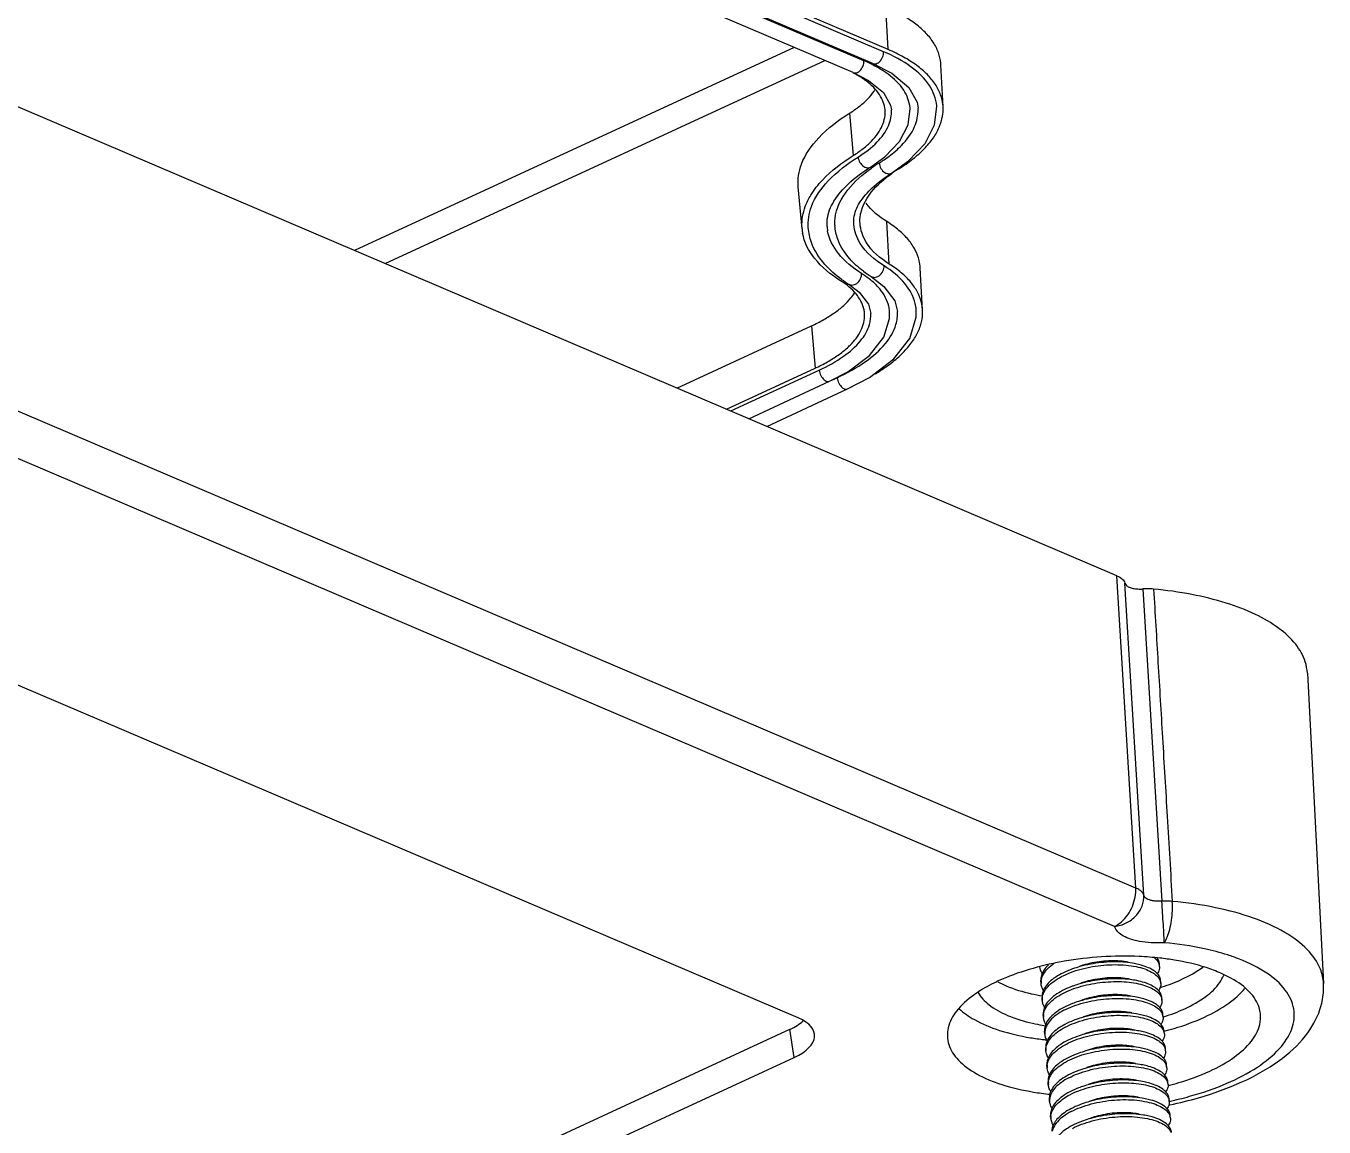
# Model space of a CAD drawing. Header units: millimetres. Extents: x -308 to 1490, y -1725 to -1095.
# Drawn here: x 53.17 to 94.48, y -1588.14 to -1553.08 of the extents above; entities that cross this region are included whole.
import ezdxf

# ---------------------------------------------------------------- set-up
doc = ezdxf.new("R2010")
doc.units = ezdxf.units.MM

# ---------------------------------------------------------------- blocks, each defined once
blk = doc.blocks.new('*u3')
for p, q in [((-2.205, 75.127), (-67.117, 45.124)), ((-2.144, 74.199), (-66.979, 44.231)), ((-79.089, 47.064), (-79.083, 46.975)), ((-75.279, 47.067), (-75.279, 47.063)), ((-75.278, 47.023), (-75.279, 47.067)), ((-75.276, 47.024), (-75.273, 46.978)), ((-79.05, 46.527), (-79.044, 46.437)), ((-75.241, 46.53), (-75.235, 46.441)), ((-79.012, 45.99), (-79.006, 45.9)), ((-75.202, 45.993), (-75.196, 45.903)), ((-78.973, 45.453), (-78.967, 45.363)), ((-75.164, 45.456), (-75.157, 45.366)), ((-67.117, 45.124), (-66.979, 44.231)), ((-78.935, 44.915), (-78.928, 44.826)), ((-75.125, 44.919), (-75.119, 44.829)), ((-78.896, 44.378), (-78.89, 44.289)), ((-75.087, 44.382), (-75.08, 44.292)), ((-78.858, 43.841), (-78.851, 43.752)), ((-75.048, 43.844), (-75.042, 43.755)), ((-67.244, 43.87), (-9.751, 19.335)), ((-78.819, 43.304), (-78.813, 43.214)), ((-75.01, 43.307), (-75.003, 43.218)), ((-83.446, 32.892), (-83.961, 42.769)), ((-78.781, 42.767), (-78.774, 42.677)), ((-74.971, 42.77), (-74.965, 42.68)), ((-78.742, 42.23), (-78.736, 42.14)), ((-77.31, 40.952), (-14.096, 13.975)), ((-78.214, 30.21), (-78.814, 40.151)), ((-78.238, 39.959), (-77.639, 30.021)), ((-77.984, 39.732), (-77.384, 29.788)), ((-77.984, 39.732), (-14.769, 12.755)), ((-77.384, 29.788), (-14.237, 2.84)), ((-66.239, 25.032), (-68.814, 23.842)), ((-65.667, 24.788), (-68.242, 23.598)), ((-65.093, 24.543), (-67.914, 23.239)), ((-64.958, 24.486), (-67.779, 23.182)), ((-68.813, 23.842), (-69.51, 23.472)), ((-68.241, 23.598), (-68.819, 23.293)), ((-68.262, 23.587), (-68.486, 23.483)), ((-63.381, 23.812), (-67.666, 21.832)), ((-67.666, 21.832), (-67.779, 23.182)), ((-71.199, 21.333), (-71.128, 19.988)), ((-70.314, 21.035), (-70.401, 21.376)), ((-69.477, 21.145), (-69.553, 21.435)), ((-69.561, 20.261), (-69.562, 20.261)), ((-68.847, 20.505), (-68.848, 20.505)), ((-70.141, 19.864), (-70.066, 18.514)), ((-54.102, 19.852), (-68.092, 13.386)), ((-67.116, 12.97), (-53.126, 19.436)), ((-67.365, 18.748), (-67.243, 17.407)), ((-70.214, 16.97), (-70.75, 16.582)), ((-70.214, 16.97), (-70.214, 16.97)), ((-69.544, 16.778), (-69.998, 16.451)), ((-69.544, 16.778), (-69.544, 16.778)), ((-68.875, 15.062), (-68.991, 16.411)), ((-71.024, 14.714), (-71.055, 14.897)), ((-70.18, 14.801), (-70.208, 14.957)), ((-71.855, 14.86), (-71.783, 13.516)), ((-68.994, 13.77), (-15.733, -8.959)), ((-69.62, 13.48), (-16.359, -9.249)), ((-69.332, 13.391), (-16.072, -9.338)), ((-70.106, 13.034), (-70.028, 11.682)), ((-70.106, 13.034), (-16.845, -9.695)), ((-69.958, 13.102), (-16.698, -9.627))]:
    blk.add_line(p, q)
for points in [[(-69.51, 23.472), (-70.289, 22.879), (-70.791, 22.231), (-70.997, 21.559), (-70.998, 21.321)], [(-68.819, 23.293), (-69.514, 22.771), (-69.963, 22.196), (-70.149, 21.598), (-70.15, 21.382)], [(-68.848, 20.505), (-69.179, 20.757), (-69.477, 21.145)], [(-69.562, 20.261), (-69.972, 20.575), (-70.314, 21.035)], [(-70.75, 16.582), (-71.279, 16.025), (-71.583, 15.435), (-71.654, 14.85)], [(-69.998, 16.451), (-70.469, 15.959), (-70.742, 15.435), (-70.806, 14.911)], [(-69.62, 13.48), (-70.218, 13.79), (-70.761, 14.243), (-71.024, 14.714)], [(-68.994, 13.77), (-69.484, 14.022), (-69.954, 14.407), (-70.18, 14.801)]]:
    blk.add_lwpolyline(points)
for centre, radius, start, end in [((-78.773, 47.087), 0.317, 184.2006, 199.4995), ((-75.733, 47.036), 0.455, 352.9623, 358.4739), ((-76.351, 33.611), 13.304, 101.6932, 101.8107), ((-75.709, 46.498), 0.469, 349.951, 353.0064), ((-75.706, 46.498), 0.466, 352.9895, 3.9704), ((-78.692, 46.015), 0.321, 184.4271, 200.3071), ((-78.692, 46.014), 0.32, 200.292, 201.525), ((-75.65, 45.959), 0.448, 353.2138, 354.5859), ((-75.657, 45.96), 0.455, 354.6258, 4.1911), ((-78.655, 45.477), 0.319, 184.2807, 200.299), ((-75.614, 45.422), 0.452, 355.7923, 4.25), ((-78.659, 45.475), 0.314, 200.322, 200.5776), ((-75.611, 45.423), 0.448, 353.1614, 355.7492), ((-78.619, 44.939), 0.317, 184.2024, 199.4992), ((-75.582, 44.886), 0.458, 353.6918, 4.1311), ((-75.575, 44.885), 0.45, 353.2282, 353.6591), ((-78.578, 44.402), 0.319, 184.3124, 200.3564), ((-76.114, 35.429), 9.19, 83.4664, 83.9125), ((-75.534, 44.348), 0.448, 353.213, 354.5614), ((-75.541, 44.348), 0.455, 354.601, 4.1563), ((-76.852, 37.463), 6.683, 107.4507, 107.6634), ((-78.537, 43.866), 0.321, 184.4284, 200.3073), ((-76.139, 37.56), 6.637, 80.1992, 81.0466), ((-75.503, 43.811), 0.455, 354.6464, 4.1925), ((-78.538, 43.865), 0.32, 200.2914, 201.5453), ((-75.495, 43.811), 0.448, 353.213, 354.6064), ((-75.456, 43.274), 0.448, 353.1603, 355.77), ((-75.46, 43.274), 0.452, 355.8132, 4.2504), ((-76.796, 36.614), 6.587, 107.4066, 107.9138), ((-78.427, 42.806), 0.358, 200.5797, 209.0145), ((-75.418, 42.737), 0.448, 353.1427, 356.1156), ((-75.421, 42.737), 0.45, 356.1595, 4.2382), ((-78.424, 42.254), 0.319, 184.3154, 200.3816), ((-69.887, 21.403), 1.314, 182.5662, 183.0683), ((-69.884, 21.403), 1.317, 183.0687, 184.8275), ((-71.583, 17.051), 3.794, 53.3666, 57.7926), ((-71.161, 16.835), 4.338, 54.2067, 57.7685), ((-69.463, 18.582), 1.304, 3.6722, 9.8268), ((-68.806, 18.631), 1.445, 4.6574, 9.838), ((-68.873, 18.625), 1.513, 2.1407, 4.677), ((-73.159, 21.163), 5.113, 302.0134, 305.0316), ((-72.917, 21.604), 5.845, 302.0203, 304.8806), ((-70.56, 14.928), 1.296, 181.8275, 183.0087), ((-69.965, 14.969), 1.093, 180.7795, 183.8002), ((-70.58, 14.927), 1.277, 183.0033, 186.3029), ((-67.514, 17.666), 4.646, 243.3272, 246.955)]:
    blk.add_arc(centre, radius, start, end)
for centre, start_param, end_param in [((-65.765, 44.55), 2.281215, 3.849272), ((-65.626, 43.658), 8.564401, 8.913849)]:
    blk.add_ellipse(centre, major_axis=(2, 0.143), ratio=0.439661, start_param=start_param, end_param=end_param)
for points, start_tangent, end_tangent in [([(-75.961, 47.297), (-75.727, 47.441), (-75.544, 47.599), (-75.419, 47.766), (-75.356, 47.938), (-75.35, 48.052)], (0.885182, 0.465245), (-0.069751, 0.997564)), ([(-79.121, 47.512), (-79.114, 47.466), (-79.051, 47.333), (-78.925, 47.212), (-78.742, 47.106), (-78.507, 47.022), (-78.325, 46.978)], (0.067611, -0.997712), (0.980526, -0.196388)), ([(-75.967, 47.386), (-76.262, 47.255), (-76.596, 47.147), (-76.952, 47.069), (-77.315, 47.023), (-77.68, 47.007), (-78.035, 47.024), (-78.357, 47.073), (-78.63, 47.148), (-78.852, 47.249), (-79.015, 47.373), (-79.108, 47.513)], (-0.885182, -0.465245), (-0.352255, 0.935904)), ([(-79.089, 47.064), (-79.087, 47.128), (-79.031, 47.275), (-79.016, 47.298)], (-0.073326, 0.997308), (0.571214, 0.820801)), ([(-78.325, 46.978), (-78.228, 46.96), (-77.916, 46.925), (-77.581, 46.918), (-77.233, 46.94), (-76.886, 46.991), (-76.551, 47.068), (-76.322, 47.14)], (0.980526, -0.196388), (0.94239, 0.334516)), ([(-76.322, 47.14), (-76.239, 47.171), (-75.961, 47.297)], (0.94239, 0.334516), (0.885182, 0.465245)), ([(-75.929, 46.849), (-75.683, 47.002), (-75.492, 47.173), (-75.368, 47.355), (-75.327, 47.476)], (0.885182, 0.465245), (0.207204, 0.978298)), ([(-75.922, 46.76), (-75.713, 46.886), (-75.544, 47.023), (-75.418, 47.169), (-75.34, 47.319), (-75.311, 47.471)], (0.885182, 0.465245), (0.026036, 0.999661)), ([(-75.28, 47.067), (-75.309, 47.201), (-75.352, 47.286)], (-0.073681, 0.997282), (-0.518798, 0.854897)), ([(-79.082, 46.975), (-79.076, 46.928), (-79.012, 46.796), (-78.886, 46.674), (-78.703, 46.569), (-78.468, 46.484), (-78.287, 46.441)], (0.067611, -0.997712), (0.980526, -0.196388)), ([(-75.929, 46.849), (-76.226, 46.716), (-76.567, 46.607), (-76.933, 46.529), (-77.303, 46.483), (-77.666, 46.47), (-78.02, 46.489), (-78.341, 46.54), (-78.612, 46.619), (-78.827, 46.721), (-78.983, 46.843), (-79.071, 46.982)], (-0.885182, -0.465245), (-0.334577, 0.942368)), ([(-79.05, 46.527), (-79.043, 46.62), (-78.977, 46.762)], (-0.067611, 0.997712), (0.573254, 0.819378)), ([(-78.095, 46.931), (-77.963, 46.909), (-77.686, 46.887), (-77.388, 46.892), (-77.083, 46.926), (-76.784, 46.988), (-76.543, 47.062)], (0.980025, -0.198876), (0.941617, 0.336685)), ([(-76.284, 46.603), (-76.2, 46.634), (-75.922, 46.76)], (0.94239, 0.334516), (0.885182, 0.465245)), ([(-75.282, 46.98), (-75.307, 46.874), (-75.385, 46.723), (-75.512, 46.576), (-75.683, 46.437), (-75.89, 46.312)], (-0.121948, -0.992536), (-0.885182, -0.465245)), ([(-75.884, 46.222), (-75.65, 46.366), (-75.467, 46.525), (-75.342, 46.692), (-75.279, 46.864), (-75.273, 46.978)], (0.885182, 0.465245), (-0.069751, 0.997564)), ([(-75.241, 46.53), (-75.249, 46.587), (-75.314, 46.751), (-75.318, 46.757)], (-0.069751, 0.997564), (-0.529585, 0.848257)), ([(-79.074, 46.634), (-79.983, 46.409), (-81.363, 45.906), (-82.54, 45.234), (-83.387, 44.437), (-83.846, 43.6), (-83.961, 42.769)], (-0.978829, -0.204679), (0.052131, -0.99864)), ([(-79.05, 46.525), (-79.697, 46.364), (-80.885, 45.948), (-81.854, 45.432), (-82.556, 44.843), (-82.949, 44.216), (-83.013, 43.583), (-82.743, 42.98), (-82.155, 42.441), (-81.282, 41.995), (-80.912, 41.863)], (-0.976774, -0.214274), (0.951939, -0.306287)), ([(-79.032, 46.444), (-79.043, 46.481), (-79.05, 46.527)], (-0.344209, 0.938893), (-0.067611, 0.997712)), ([(-79.044, 46.437), (-79.037, 46.391), (-78.974, 46.259), (-78.848, 46.137), (-78.664, 46.032), (-78.43, 45.947), (-78.248, 45.904)], (0.067611, -0.997712), (0.980526, -0.196388)), ([(-75.89, 46.312), (-76.168, 46.187), (-76.48, 46.083), (-76.815, 46.006), (-77.163, 45.955), (-77.51, 45.934), (-77.845, 45.941), (-78.158, 45.975), (-78.436, 46.037), (-78.671, 46.122), (-78.854, 46.227), (-78.98, 46.348), (-79.032, 46.444)], (-0.885182, -0.465245), (-0.344209, 0.938893)), ([(-78.287, 46.441), (-78.19, 46.423), (-77.878, 46.388), (-77.542, 46.381), (-77.195, 46.403), (-76.847, 46.453), (-76.512, 46.531), (-76.284, 46.603)], (0.980526, -0.196388), (0.94239, 0.334516)), ([(-78.056, 46.394), (-77.932, 46.373), (-77.656, 46.35), (-77.359, 46.354), (-77.054, 46.388), (-76.754, 46.449), (-76.504, 46.525)], (0.980034, -0.19883), (0.941622, 0.336671)), ([(-75.852, 45.775), (-75.617, 45.919), (-75.435, 46.077), (-75.31, 46.245), (-75.247, 46.416)], (0.885182, 0.465245), (0.174509, 0.984655)), ([(-75.845, 45.685), (-75.611, 45.829), (-75.428, 45.987), (-75.303, 46.155), (-75.241, 46.327), (-75.235, 46.441)], (0.885182, 0.465245), (-0.069751, 0.997564)), ([(-71.99, 44.447), (-72.034, 44.713), (-72.338, 45.208), (-72.916, 45.644), (-73.723, 45.988), (-74.727, 46.227), (-75.249, 46.298)], (-0.032577, 0.999469), (-0.99448, 0.104925)), ([(-79.02, 46.022), (-79.359, 45.928), (-80.337, 45.562)], (-0.968495, -0.249032), (-0.907726, -0.419563)), ([(-79.012, 45.99), (-79.011, 46.041), (-78.96, 46.191), (-78.939, 46.224)], (-0.076055, 0.997104), (0.570671, 0.821179)), ([(-79.005, 45.9), (-78.999, 45.854), (-78.935, 45.721), (-78.809, 45.6), (-78.626, 45.495), (-78.391, 45.41), (-78.21, 45.366)], (0.067611, -0.997712), (0.980526, -0.196388)), ([(-75.852, 45.775), (-76.146, 45.643), (-76.477, 45.537), (-76.834, 45.458), (-77.203, 45.411), (-77.568, 45.395), (-77.918, 45.412), (-78.235, 45.46), (-78.51, 45.535), (-78.733, 45.636), (-78.897, 45.759), (-78.99, 45.897)], (-0.885182, -0.465245), (-0.366915, 0.930254)), ([(-78.248, 45.904), (-78.151, 45.886), (-77.839, 45.851), (-77.503, 45.844), (-77.156, 45.866), (-76.809, 45.916), (-76.474, 45.994), (-76.245, 46.066)], (0.980526, -0.196388), (0.94239, 0.334516)), ([(-78.018, 45.857), (-77.902, 45.837), (-77.626, 45.813), (-77.329, 45.817), (-77.024, 45.849), (-76.725, 45.909), (-76.465, 45.988)], (0.980044, -0.198779), (0.941633, 0.336642)), ([(-76.245, 46.066), (-76.162, 46.097), (-75.884, 46.222)], (0.94239, 0.334516), (0.885182, 0.465245)), ([(-75.205, 45.906), (-75.257, 45.735), (-75.38, 45.557), (-75.568, 45.39), (-75.813, 45.238)], (-0.118128, -0.992998), (-0.885182, -0.465245)), ([(-75.807, 45.148), (-75.573, 45.292), (-75.39, 45.45), (-75.265, 45.618), (-75.202, 45.79), (-75.196, 45.903)], (0.885182, 0.465245), (-0.069751, 0.997564)), ([(-75.277, 46.215), (-75.222, 46.096), (-75.203, 45.993)], (0.523452, -0.852055), (0.072555, -0.997364)), ([(-80.337, 45.562), (-81.12, 45.114), (-81.663, 44.607), (-81.932, 44.074), (-81.952, 43.732)], (-0.907726, -0.419563), (0.104801, -0.994493)), ([(-78.973, 45.453), (-78.972, 45.511), (-78.919, 45.658), (-78.9, 45.687)], (-0.074154, 0.997247), (0.570945, 0.820988)), ([(-78.21, 45.366), (-78.113, 45.349), (-77.8, 45.314), (-77.465, 45.307), (-77.118, 45.329), (-76.77, 45.379), (-76.435, 45.457), (-76.207, 45.529)], (0.980526, -0.196388), (0.94239, 0.334516)), ([(-77.979, 45.32), (-77.871, 45.301), (-77.596, 45.276), (-77.3, 45.279), (-76.995, 45.31), (-76.695, 45.37), (-76.427, 45.451)], (0.980055, -0.198725), (0.941643, 0.336613)), ([(-76.207, 45.529), (-76.123, 45.56), (-75.845, 45.685)], (0.94239, 0.334516), (0.885182, 0.465245)), ([(-75.238, 45.678), (-75.186, 45.568), (-75.164, 45.456)], (0.523222, -0.852197), (0.073573, -0.99729)), ([(-78.967, 45.363), (-78.96, 45.317), (-78.896, 45.184), (-78.771, 45.063), (-78.587, 44.958), (-78.353, 44.873), (-78.171, 44.829)], (0.067611, -0.997712), (0.980526, -0.196388)), ([(-75.813, 45.238), (-76.107, 45.106), (-76.442, 44.998), (-76.798, 44.921), (-77.161, 44.874), (-77.527, 44.858), (-77.881, 44.875), (-78.203, 44.924), (-78.476, 45), (-78.698, 45.101), (-78.861, 45.225), (-78.954, 45.365)], (-0.885182, -0.465245), (-0.351475, 0.936197)), ([(-78.935, 44.916), (-78.933, 44.979), (-78.877, 45.126), (-78.861, 45.15)], (-0.073353, 0.997306), (0.571211, 0.820804)), ([(-76.168, 44.992), (-76.085, 45.023), (-75.807, 45.148)], (0.94239, 0.334516), (0.885182, 0.465245)), ([(-75.166, 45.369), (-75.214, 45.206), (-75.338, 45.024), (-75.529, 44.853), (-75.775, 44.7)], (-0.118942, -0.992901), (-0.885182, -0.465245)), ([(-75.768, 44.611), (-75.541, 44.75), (-75.362, 44.902), (-75.237, 45.063), (-75.169, 45.229), (-75.157, 45.366)], (0.885182, 0.465245), (-0.069665, 0.99757)), ([(-75.2, 45.142), (-75.141, 45.009), (-75.126, 44.919)], (0.525193, -0.850983), (0.071653, -0.99743)), ([(-78.928, 44.826), (-78.921, 44.78), (-78.858, 44.647), (-78.732, 44.526), (-78.549, 44.421), (-78.314, 44.336), (-78.133, 44.292)], (0.067611, -0.997712), (0.980526, -0.196388)), ([(-75.775, 44.7), (-76.072, 44.568), (-76.413, 44.459), (-76.779, 44.38), (-77.149, 44.334), (-77.512, 44.321), (-77.866, 44.34), (-78.187, 44.392), (-78.458, 44.47), (-78.673, 44.572), (-78.829, 44.695), (-78.917, 44.833)], (-0.885182, -0.465245), (-0.334567, 0.942372)), ([(-78.171, 44.829), (-78.074, 44.812), (-77.762, 44.777), (-77.426, 44.77), (-77.079, 44.791), (-76.732, 44.842), (-76.397, 44.92), (-76.168, 44.992)], (0.980526, -0.196388), (0.94239, 0.334516)), ([(-77.941, 44.783), (-77.84, 44.765), (-77.566, 44.739), (-77.27, 44.741), (-76.966, 44.772), (-76.665, 44.831), (-76.388, 44.913)], (0.980067, -0.198669), (0.941655, 0.336579)), ([(-75.127, 44.832), (-75.181, 44.657), (-75.306, 44.48), (-75.495, 44.313), (-75.736, 44.163)], (-0.117911, -0.993024), (-0.885182, -0.465245)), ([(-75.73, 44.074), (-75.495, 44.218), (-75.313, 44.376), (-75.188, 44.543), (-75.125, 44.715), (-75.119, 44.829)], (0.885182, 0.465245), (-0.069751, 0.997564)), ([(-78.877, 44.294), (-79.205, 44.203), (-80.17, 43.842)], (-0.968316, -0.249729), (-0.907726, -0.419563)), ([(-78.896, 44.378), (-78.895, 44.437), (-78.84, 44.586), (-78.823, 44.612)], (-0.074833, 0.997196), (0.570918, 0.821007)), ([(-78.89, 44.289), (-78.883, 44.243), (-78.819, 44.11), (-78.694, 43.989), (-78.51, 43.883), (-78.275, 43.799), (-78.094, 43.755)], (0.067611, -0.997712), (0.980526, -0.196388)), ([(-75.736, 44.163), (-76.031, 44.031), (-76.37, 43.923), (-76.735, 43.844), (-77.106, 43.798), (-77.47, 43.784), (-77.817, 43.802), (-78.137, 43.852), (-78.411, 43.93), (-78.63, 44.032), (-78.788, 44.154), (-78.877, 44.291)], (-0.885182, -0.465245), (-0.348354, 0.937363)), ([(-78.133, 44.292), (-78.036, 44.274), (-77.723, 44.239), (-77.388, 44.232), (-77.041, 44.254), (-76.693, 44.305), (-76.358, 44.382), (-76.13, 44.455)], (0.980526, -0.196388), (0.94239, 0.334516)), ([(-77.902, 44.246), (-77.809, 44.229), (-77.536, 44.202), (-77.241, 44.204), (-76.936, 44.233), (-76.635, 44.291), (-76.35, 44.376)], (0.980078, -0.198612), (0.941669, 0.33654)), ([(-76.13, 44.455), (-76.046, 44.486), (-75.768, 44.611)], (0.94239, 0.334516), (0.885182, 0.465245)), ([(-75.698, 43.626), (-75.452, 43.778), (-75.262, 43.948), (-75.14, 44.126), (-75.089, 44.295)], (0.885182, 0.465245), (0.118143, 0.992997)), ([(-75.691, 43.537), (-75.457, 43.681), (-75.274, 43.839), (-75.149, 44.006), (-75.087, 44.178), (-75.081, 44.292)], (0.885182, 0.465245), (-0.069751, 0.997564)), ([(-75.087, 44.381), (-75.106, 44.485), (-75.161, 44.603)], (-0.071956, 0.997408), (-0.52315, 0.852241)), ([(-72.362, 43.576), (-72.848, 43.923), (-73.644, 44.263), (-74.634, 44.498), (-75.068, 44.559)], (-0.7306, 0.682806), (-0.993504, 0.113794)), ([(-73.041, 42.997), (-72.827, 43.14), (-72.284, 43.648), (-72.015, 44.18), (-71.99, 44.447)], (0.847404, 0.530948), (-0.032577, 0.999469)), ([(-80.17, 43.842), (-80.943, 43.4), (-81.454, 42.93)], (-0.907726, -0.419563), (-0.629877, -0.776695)), ([(-78.88, 43.831), (-79.544, 43.575)], (-0.952854, -0.303428), (-0.907726, -0.419563)), ([(-78.858, 43.841), (-78.857, 43.892), (-78.806, 44.042), (-78.785, 44.075)], (-0.076065, 0.997103), (0.57067, 0.821179)), ([(-78.094, 43.755), (-77.997, 43.737), (-77.685, 43.702), (-77.349, 43.695), (-77.002, 43.717), (-76.655, 43.767), (-76.32, 43.845), (-76.091, 43.917)], (0.980526, -0.196388), (0.94239, 0.334516)), ([(-77.863, 43.708), (-77.778, 43.693), (-77.506, 43.666), (-77.212, 43.666), (-76.907, 43.695), (-76.606, 43.752), (-76.321, 43.835), (-76.311, 43.839)], (0.98009, -0.198556), (0.941682, 0.336505)), ([(-76.091, 43.917), (-76.008, 43.948), (-75.73, 44.074)], (0.94239, 0.334516), (0.885182, 0.465245)), ([(-75.123, 44.066), (-75.068, 43.948), (-75.048, 43.844)], (0.523447, -0.852058), (0.072579, -0.997363)), ([(-72.968, 43.06), (-73.308, 43.444), (-73.905, 43.788), (-74.702, 44.039), (-75.01, 44.1)], (-0.476096, 0.879393), (-0.9854, 0.170258)), ([(-81.952, 43.732), (-81.913, 43.541), (-81.609, 43.046), (-81.031, 42.61), (-80.696, 42.444)], (0.104801, -0.994493), (0.915458, -0.402413)), ([(-79.544, 43.575), (-80.215, 43.183), (-80.657, 42.74), (-80.784, 42.503)], (-0.907726, -0.419563), (-0.363213, -0.931706)), ([(-78.851, 43.752), (-78.844, 43.705), (-78.781, 43.573), (-78.655, 43.451), (-78.472, 43.346), (-78.237, 43.261), (-78.056, 43.218)], (0.067611, -0.997712), (0.980526, -0.196388)), ([(-75.698, 43.626), (-75.992, 43.494), (-76.323, 43.388), (-76.68, 43.31), (-77.048, 43.262), (-77.413, 43.247), (-77.764, 43.264), (-78.08, 43.311), (-78.355, 43.387), (-78.579, 43.487), (-78.743, 43.61), (-78.836, 43.748)], (-0.885182, -0.465245), (-0.367245, 0.930124)), ([(-78.819, 43.304), (-78.812, 43.397), (-78.746, 43.539)], (-0.067611, 0.997712), (0.573254, 0.819378)), ([(-78.056, 43.218), (-77.959, 43.2), (-77.646, 43.165), (-77.311, 43.158), (-76.964, 43.18), (-76.616, 43.23), (-76.281, 43.308), (-76.053, 43.38)], (0.980526, -0.196388), (0.94239, 0.334516)), ([(-76.053, 43.38), (-75.969, 43.411), (-75.691, 43.537)], (0.94239, 0.334516), (0.885182, 0.465245)), ([(-75.05, 43.758), (-75.103, 43.587), (-75.226, 43.409), (-75.414, 43.241), (-75.659, 43.089)], (-0.11814, -0.992997), (-0.885182, -0.465245)), ([(-75.653, 42.999), (-75.418, 43.143), (-75.236, 43.302), (-75.111, 43.469), (-75.048, 43.641), (-75.042, 43.755)], (0.885182, 0.465245), (-0.069751, 0.997564)), ([(-75.084, 43.529), (-75.032, 43.419), (-75.01, 43.307)], (0.523211, -0.852203), (0.07358, -0.997289)), ([(-78.801, 43.221), (-78.812, 43.258), (-78.819, 43.304)], (-0.344209, 0.938893), (-0.067611, 0.997712)), ([(-78.813, 43.214), (-78.812, 43.206), (-78.771, 43.079), (-78.673, 42.96), (-78.522, 42.854)], (0.069693, -0.997568), (0.873033, -0.48766)), ([(-75.659, 43.089), (-75.937, 42.964), (-76.249, 42.86), (-76.584, 42.783), (-76.931, 42.732), (-77.279, 42.711), (-77.614, 42.717), (-77.927, 42.752), (-78.205, 42.814), (-78.44, 42.899), (-78.623, 43.004), (-78.749, 43.125), (-78.801, 43.221)], (-0.885182, -0.465245), (-0.344209, 0.938893)), ([(-78.781, 42.767), (-78.763, 42.893), (-78.708, 43.001)], (-0.070338, 0.997523), (0.573187, 0.819425)), ([(-77.825, 43.171), (-77.748, 43.157), (-77.476, 43.129), (-77.182, 43.128), (-76.877, 43.156), (-76.576, 43.213), (-76.291, 43.295), (-76.273, 43.302)], (0.9801, -0.198502), (0.941691, 0.33648)), ([(-76.014, 42.843), (-75.914, 42.88), (-75.653, 42.999)], (0.9424, 0.334489), (0.885182, 0.465245)), ([(-75.012, 43.221), (-75.06, 43.058), (-75.184, 42.876), (-75.375, 42.704), (-75.621, 42.552)], (-0.118958, -0.992899), (-0.885182, -0.465245)), ([(-75.614, 42.462), (-75.38, 42.606), (-75.197, 42.764), (-75.072, 42.932), (-75.01, 43.104), (-75.003, 43.218)], (0.885182, 0.465245), (-0.069751, 0.997564)), ([(-75.045, 42.992), (-74.995, 42.885), (-74.971, 42.77)], (0.522749, -0.852487), (0.073382, -0.997304)), ([(-73.865, 42.848), (-74.655, 43.097), (-75.011, 43.166)], (-0.919942, 0.392056), (-0.986717, 0.162449)), ([(-73.61, 42.692), (-73.041, 42.997)], (0.907726, 0.419563), (0.847404, 0.530948)), ([(-83.96, 42.769), (-83.861, 42.316), (-83.444, 41.694), (-82.724, 41.144), (-81.736, 40.692), (-80.525, 40.358), (-79.146, 40.157)], (0.057111, -0.998368), (0.995956, -0.089845)), ([(-79.453, 42.637), (-80.118, 42.249), (-80.126, 42.243)], (-0.907726, -0.419563), (-0.799205, -0.601058)), ([(-78.822, 42.882), (-79.453, 42.637)], (-0.951514, -0.307604), (-0.907726, -0.419563)), ([(-78.762, 42.681), (-78.78, 42.762), (-78.781, 42.767)], (-0.350445, 0.936583), (-0.070338, 0.997523)), ([(-78.774, 42.677), (-78.767, 42.631), (-78.704, 42.498), (-78.578, 42.377), (-78.526, 42.342)], (0.067611, -0.997712), (0.847096, -0.53144)), ([(-78.489, 42.406), (-78.641, 42.512), (-78.74, 42.633)], (-0.873033, 0.48766), (-0.484194, 0.874961)), ([(-78.522, 42.854), (-78.322, 42.764), (-78.08, 42.694), (-78.017, 42.681)], (0.873033, -0.48766), (0.980478, -0.19663)), ([(-75.621, 42.552), (-75.912, 42.421), (-76.247, 42.313), (-76.606, 42.235), (-76.969, 42.188), (-77.327, 42.172), (-77.676, 42.188), (-77.996, 42.235), (-78.269, 42.309), (-78.489, 42.406)], (-0.885182, -0.465245), (-0.873033, 0.48766)), ([(-78.017, 42.681), (-77.802, 42.646), (-77.498, 42.622), (-77.177, 42.624), (-76.847, 42.652), (-76.521, 42.704), (-76.206, 42.781), (-76.014, 42.843)], (0.980478, -0.19663), (0.9424, 0.334489)), ([(-77.786, 42.634), (-77.717, 42.621), (-77.446, 42.592), (-77.153, 42.591), (-76.848, 42.618), (-76.546, 42.673), (-76.261, 42.755), (-76.234, 42.765)], (0.980104, -0.198487), (0.941697, 0.336462)), ([(-75.613, 42.082), (-74.588, 42.327), (-73.61, 42.692)], (0.983634, 0.180177), (0.907726, 0.419563)), ([(-74.973, 42.683), (-75.02, 42.524), (-75.143, 42.341), (-75.334, 42.168), (-75.374, 42.14)], (-0.119223, -0.992867), (-0.821042, -0.570868)), ([(-75.209, 42.177), (-75.159, 42.227), (-75.034, 42.395), (-74.971, 42.567), (-74.965, 42.68)], (0.731097, 0.682274), (-0.069751, 0.997564)), ([(-73.595, 42.719), (-73.865, 42.848)], (-0.877847, 0.478941), (-0.919942, 0.392056)), ([(-80.696, 42.444), (-80.224, 42.266), (-79.22, 42.027), (-78.754, 41.963)], (0.915458, -0.402413), (0.993826, -0.110951)), ([(-78.742, 42.23), (-78.741, 42.288), (-78.686, 42.437), (-78.669, 42.464)], (-0.074872, 0.997193), (0.570911, 0.821012)), ([(-78.736, 42.14), (-78.729, 42.094), (-78.671, 41.97)], (0.067611, -0.997712), (0.576599, -0.817027)), ([(-78.58, 41.956), (-78.633, 42.005), (-78.723, 42.143)], (-0.769693, 0.638415), (-0.348757, 0.937213)), ([(-78.526, 42.342), (-78.395, 42.272), (-78.16, 42.187), (-77.978, 42.143)], (0.847096, -0.53144), (0.980526, -0.196388)), ([(-77.978, 42.143), (-77.882, 42.126), (-77.569, 42.091), (-77.234, 42.084), (-76.886, 42.106), (-76.539, 42.156), (-76.204, 42.234), (-75.976, 42.306)], (0.980526, -0.196388), (0.94239, 0.334516)), ([(-77.748, 42.097), (-77.686, 42.085), (-77.416, 42.055), (-77.123, 42.053), (-76.819, 42.08), (-76.517, 42.134), (-76.23, 42.215), (-76.196, 42.227)], (0.98012, -0.198408), (0.941701, 0.336451)), ([(-75.976, 42.306), (-75.892, 42.337), (-75.614, 42.462)], (0.94239, 0.334516), (0.885182, 0.465245)), ([(-75.007, 42.455), (-74.952, 42.336), (-74.934, 42.246)], (0.523163, -0.852233), (0.100391, -0.994948)), ([(-80.912, 41.863), (-80.169, 41.666), (-78.893, 41.474)], (0.951939, -0.306287), (0.995956, -0.089845)), ([(-78.754, 41.963), (-78.095, 41.912), (-76.895, 41.925), (-75.707, 42.065), (-75.613, 42.082)], (0.993826, -0.110951), (0.983634, 0.180177)), ([(-78.893, 41.474), (-78.986, 41.298), (-79.065, 41.052), (-79.121, 40.761), (-79.149, 40.453), (-79.146, 40.157)], (-0.58611, -0.810231), (0.064864, -0.997894)), ([(-78.893, 41.474), (-78.471, 41.476), (-78.104, 41.433), (-77.819, 41.36), (-77.592, 41.262), (-77.414, 41.127), (-77.31, 40.952)], (0.997909, 0.06463), (0.255574, -0.966789)), ([(-78.893, 41.474), (-78.882, 41.24), (-78.863, 40.907), (-78.839, 40.525), (-78.814, 40.151)], (0.054575, -0.99851), (0.074695, -0.997206)), ([(-77.31, 40.952), (-77.682, 40.844), (-77.989, 40.617), (-78.184, 40.307), (-78.238, 39.959)], (-0.994856, -0.101295), (0.058174, -0.998306)), ([(-77.31, 40.952), (-77.532, 40.805), (-77.727, 40.586), (-77.876, 40.317), (-77.964, 40.022), (-77.984, 39.732)], (-0.907726, -0.419563), (0.056888, -0.998381)), ([(-79.146, 40.157), (-79.037, 40.15), (-78.926, 40.148), (-78.814, 40.151)], (0.995566, -0.094069), (0.998458, 0.055506)), ([(-78.553, 30.214), (-78.692, 32.549), (-78.835, 34.945), (-78.985, 37.456), (-79.146, 40.157)], (-0.059593, 0.998223), (-0.059415, 0.998233)), ([(-78.814, 40.151), (-78.658, 40.154), (-78.521, 40.139), (-78.419, 40.113), (-78.341, 40.078), (-78.277, 40.028), (-78.238, 39.959)], (0.996724, 0.080875), (0.247034, -0.969007)), ([(-78.238, 39.959), (-78.193, 39.874), (-78.107, 39.797), (-77.984, 39.732)], (0.261589, -0.965179), (0.921712, -0.387875)), ([(-83.445, 32.892), (-83.378, 32.527), (-83.075, 31.972), (-82.541, 31.464), (-81.793, 31.021), (-80.857, 30.657), (-79.764, 30.385), (-78.553, 30.214)], (0.05406, -0.998538), (0.995603, -0.093672)), ([(-78.553, 30.214), (-78.386, 30.206), (-78.214, 30.21)], (0.995603, -0.093672), (0.997925, 0.064392)), ([(-77.639, 30.021), (-77.682, 30.091), (-77.77, 30.149), (-77.899, 30.19), (-78.052, 30.21), (-78.214, 30.21)], (-0.256246, 0.966611), (-0.997925, -0.064392)), ([(-77.384, 29.788), (-77.556, 29.893), (-77.639, 30.021)], (-0.919751, 0.392503), (-0.256246, 0.966611)), ([(-68.745, 23.851), (-68.769, 23.852), (-68.812, 23.839)], (-0.989954, 0.141392), (-0.897973, -0.440051)), ([(-68.486, 23.483), (-68.536, 23.658), (-68.644, 23.798), (-68.745, 23.851)], (-0.071538, 0.997438), (-0.989954, 0.141392)), ([(-67.914, 23.239), (-67.964, 23.414), (-68.072, 23.554), (-68.197, 23.607), (-68.24, 23.595)], (-0.071538, 0.997438), (-0.898183, -0.439621)), ([(-69.704, 23.355), (-70.044, 23.133), (-70.444, 22.814), (-70.764, 22.48), (-70.999, 22.137), (-71.145, 21.789), (-71.201, 21.44), (-71.2, 21.344)], (-0.856601, -0.51598), (0.044774, -0.998997)), ([(-68.486, 23.483), (-69.384, 22.972), (-70.018, 22.397), (-70.353, 21.788), (-70.399, 21.376)], (-0.907726, -0.419563), (0.056133, -0.998423)), ([(-67.914, 23.239), (-68.683, 22.802), (-69.225, 22.309), (-69.512, 21.788), (-69.551, 21.436)], (-0.907726, -0.419563), (0.056233, -0.998418)), ([(-67.779, 23.182), (-68.172, 22.98), (-68.517, 22.762), (-68.807, 22.53), (-69.038, 22.289), (-69.208, 22.041), (-69.314, 21.788), (-69.355, 21.536), (-69.351, 21.423)], (-0.907726, -0.419563), (0.090207, -0.995923)), ([(-67.666, 21.832), (-68.057, 21.631), (-68.4, 21.414), (-68.689, 21.184), (-68.919, 20.944), (-69.041, 20.775)], (-0.907726, -0.419563), (-0.53582, -0.844332)), ([(-71.196, 21.292), (-71.165, 21.097), (-71.039, 20.763), (-70.824, 20.443), (-70.523, 20.142), (-70.141, 19.864)], (0.084148, -0.996453), (0.845425, -0.534094)), ([(-70.997, 21.321), (-70.967, 21.118), (-70.636, 20.484), (-69.973, 19.921)], (0.066633, -0.997778), (0.845425, -0.534094)), ([(-70.149, 21.382), (-70.123, 21.206), (-69.836, 20.655), (-69.499, 20.332)], (0.066651, -0.997776), (0.789973, -0.613142)), ([(-69.351, 21.423), (-69.329, 21.288), (-69.238, 21.046), (-69.082, 20.815)], (0.090207, -0.995923), (0.638979, -0.769224)), ([(-69.082, 20.815), (-68.864, 20.596), (-68.808, 20.55)], (0.638979, -0.769224), (0.783434, -0.621475)), ([(-69.562, 20.261), (-69.662, 20.289), (-69.817, 20.236), (-69.936, 20.095), (-69.973, 19.921)], (-0.856949, 0.515401), (0.071538, -0.997438)), ([(-69.499, 20.332), (-69.259, 20.165)], (0.789973, -0.613142), (0.845425, -0.534094)), ([(-68.848, 20.505), (-68.948, 20.533), (-69.104, 20.48), (-69.222, 20.339), (-69.259, 20.165)], (-0.857498, 0.514488), (0.071538, -0.997438)), ([(-68.808, 20.55), (-68.587, 20.395)], (0.783434, -0.621475), (0.845425, -0.534094)), ([(-68.624, 20.354), (-68.089, 19.876), (-67.663, 19.176), (-67.563, 18.708)], (0.8106, -0.585601), (0.07521, -0.997168)), ([(-68.587, 20.395), (-67.763, 19.682), (-67.382, 18.878)], (0.845425, -0.534094), (0.171317, -0.985216)), ([(-71.128, 19.988), (-71.094, 19.751), (-70.967, 19.417), (-70.751, 19.096), (-70.449, 18.793), (-70.066, 18.514)], (0.053525, -0.998567), (0.845425, -0.534094)), ([(-70.141, 19.864), (-69.408, 19.173), (-69.21, 18.565)], (0.845425, -0.534094), (0.071115, -0.997468)), ([(-69.973, 19.921), (-69.215, 19.207), (-69.012, 18.604)], (0.845425, -0.534094), (0.091892, -0.995769)), ([(-69.319, 20.095), (-68.881, 19.696), (-68.5, 19.068), (-68.41, 18.647)], (0.801664, -0.597775), (0.075076, -0.997178)), ([(-69.259, 20.165), (-68.52, 19.526), (-68.178, 18.804)], (0.845425, -0.534094), (0.171317, -0.985216)), ([(-68.414, 18.647), (-68.413, 18.417), (-68.82, 17.501), (-69.575, 16.809)], (0.091423, -0.995812), (-0.819631, -0.572892)), ([(-67.563, 18.708), (-67.665, 18.034), (-68.198, 17.216), (-69.148, 16.456)], (0.064225, -0.997935), (-0.847202, -0.53127)), ([(-69.01, 18.604), (-69.015, 18.403)], (0.078783, -0.996892), (-0.124815, -0.99218)), ([(-68.163, 18.665), (-68.168, 18.431)], (0.078556, -0.99691), (-0.124327, -0.992241)), ([(-67.362, 18.682), (-67.468, 18.031), (-67.643, 17.67)], (0.037466, -0.999298), (-0.52064, -0.853777)), ([(-69.21, 18.565), (-69.211, 18.387), (-69.569, 17.58), (-70.224, 16.977)], (0.071115, -0.997468), (-0.818046, -0.575152)), ([(-69.015, 18.403), (-69.197, 17.915), (-69.598, 17.436), (-70.214, 16.97)], (-0.124815, -0.99218), (-0.847202, -0.53127)), ([(-70.066, 18.514), (-69.401, 17.924)], (0.845425, -0.534094), (0.58271, -0.81268)), ([(-68.168, 18.431), (-68.378, 17.865), (-68.839, 17.312), (-69.544, 16.778)], (-0.124327, -0.992241), (-0.847202, -0.53127)), ([(-67.643, 17.67), (-68.015, 17.191), (-68.991, 16.411)], (-0.52064, -0.853777), (-0.847202, -0.53127)), ([(-67.244, 17.407), (-67.347, 16.687), (-67.896, 15.845), (-68.875, 15.062)], (0.081652, -0.996661), (-0.847202, -0.53127)), ([(-69.818, 16.648), (-69.874, 16.819), (-70, 16.95), (-70.146, 16.992), (-70.213, 16.968)], (-0.071538, 0.997438), (-0.852527, -0.522683)), ([(-70.448, 16.828), (-70.89, 16.519), (-71.254, 16.192), (-71.536, 15.854), (-71.731, 15.508), (-71.836, 15.159), (-71.856, 14.887)], (-0.847202, -0.53127), (0.031904, -0.999491)), ([(-69.818, 16.648), (-70.134, 16.431)], (-0.847202, -0.53127), (-0.799362, -0.60085)), ([(-69.148, 16.456), (-69.205, 16.627), (-69.33, 16.758), (-69.476, 16.8), (-69.543, 16.776)], (-0.071538, 0.997438), (-0.852661, -0.522465)), ([(-70.134, 16.431), (-70.528, 16.087), (-70.948, 15.484), (-71.058, 14.954)], (-0.799362, -0.60085), (0.013776, -0.999905)), ([(-69.148, 16.456), (-69.757, 15.976), (-70.115, 15.46), (-70.207, 14.957)], (-0.847202, -0.53127), (0.066618, -0.997779)), ([(-68.991, 16.411), (-69.31, 16.187), (-69.575, 15.95), (-69.779, 15.705), (-69.919, 15.455), (-69.996, 15.202), (-70.006, 14.951)], (-0.847202, -0.531272), (0.09001, -0.995941)), ([(-70.806, 14.911), (-70.804, 14.891), (-70.599, 14.329), (-70.1, 13.819), (-69.599, 13.515)], (0.070134, -0.997538), (0.893064, -0.449929)), ([(-70.006, 14.951), (-69.951, 14.705), (-69.83, 14.468), (-69.646, 14.242), (-69.401, 14.031), (-69.098, 13.837), (-68.988, 13.778)], (0.09001, -0.995941), (0.890463, -0.455056)), ([(-68.875, 15.062), (-69.192, 14.839), (-69.456, 14.604), (-69.658, 14.36), (-69.689, 14.315)], (-0.847202, -0.531272), (-0.543711, -0.839273)), ([(-71.849, 14.787), (-71.775, 14.473), (-71.608, 14.145), (-71.354, 13.833), (-71.015, 13.541), (-70.597, 13.273), (-70.106, 13.034)], (0.109765, -0.993958), (0.919751, -0.392503)), ([(-71.654, 14.85), (-71.652, 14.828), (-71.416, 14.18), (-70.841, 13.594), (-69.958, 13.102)], (0.070118, -0.997539), (0.919751, -0.392503)), ([(-68.995, 13.768), (-69.061, 13.781), (-69.198, 13.717), (-69.301, 13.569), (-69.332, 13.391)], (-0.923736, 0.383029), (0.071538, -0.997438)), ([(-71.783, 13.516), (-71.78, 13.468), (-71.703, 13.127), (-71.536, 12.797), (-71.28, 12.484), (-70.94, 12.191), (-70.521, 11.923), (-70.028, 11.682)], (0.052503, -0.998621), (0.919751, -0.392503)), ([(-69.621, 13.478), (-69.687, 13.491), (-69.824, 13.428), (-69.927, 13.279), (-69.958, 13.102)], (-0.923497, 0.383606), (0.071538, -0.997438))]:
    blk.add_spline(points, degree=3, dxfattribs=dict(start_tangent=start_tangent, end_tangent=end_tangent))
blk = doc.blocks.new('*u5')
blk.add_blockref('*u3', (-106.236, 148.578))

msp = doc.modelspace()

# ---------------------------------------------------------------- block references
at = {"rotation": 180}
msp.add_blockref('*u5', (-95.729, -1392.218), dxfattribs=at)

doc.saveas('drawing.dxf')
